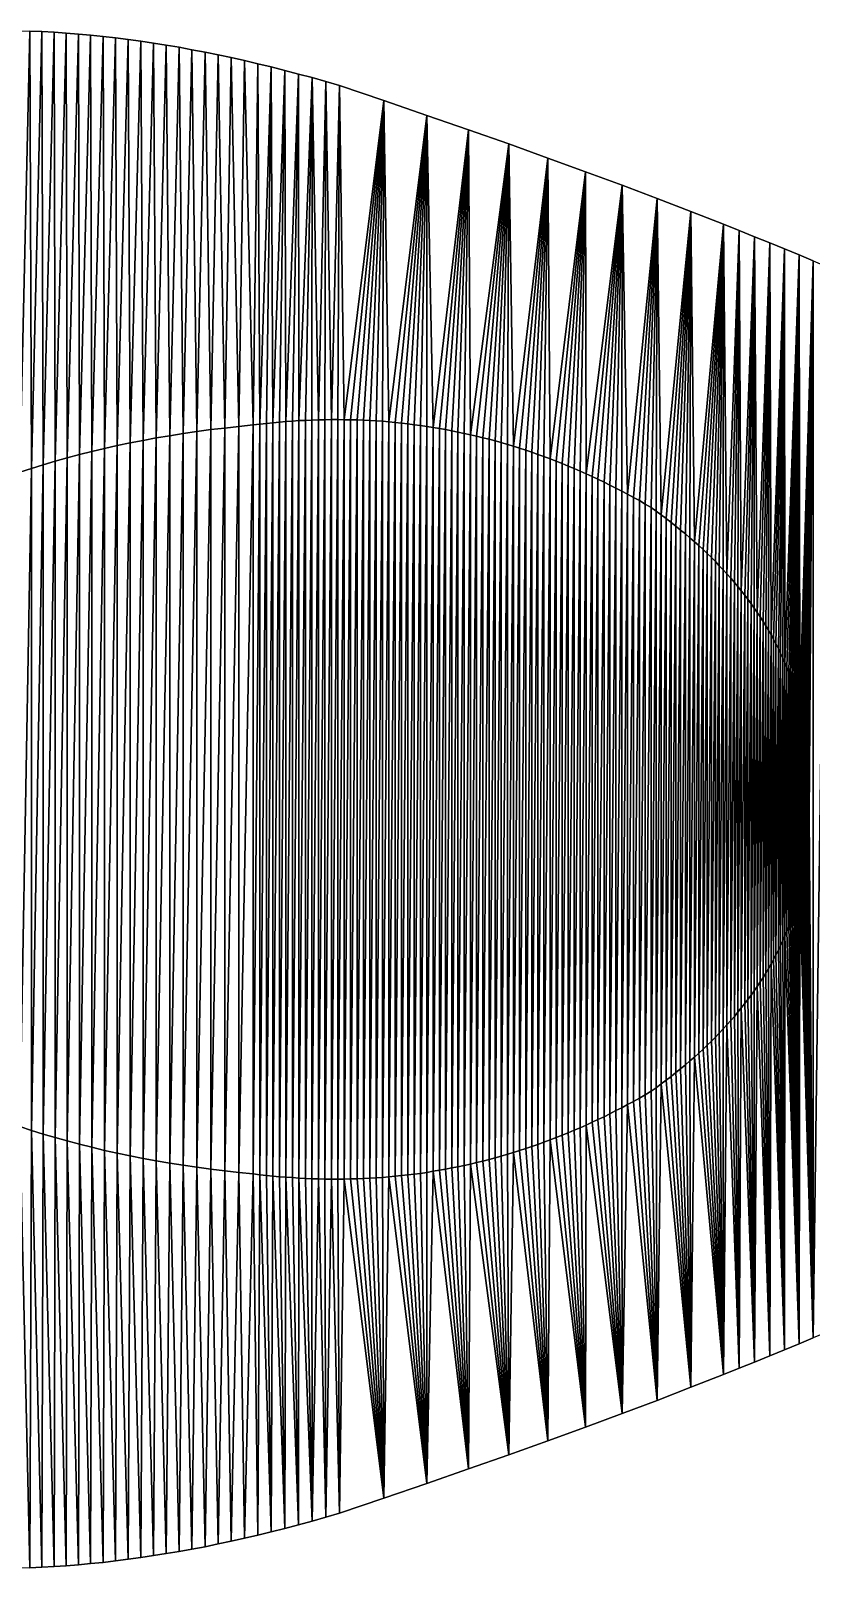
# Model space of a CAD drawing. Extents: x 10 to 917, y 10 to 841.
# Drawn here: x 604.6 to 662.7, y 721.7 to 836.3 of the extents above; entities that cross this region are included whole.
import ezdxf

# ---------------------------------------------------------------- set-up
doc = ezdxf.new("R2010")
doc.units = 0
doc.header["$MEASUREMENT"] = 0
doc.layers.get('0').update_dxf_attribs({"linetype": 'CONTINUOUS'})

msp = doc.modelspace()

# ---------------------------------------------------------------- linework, layer by layer
for p, q in [((605.4, 836.2), (604.51, 836.24)), ((606.3, 836.15), (605.4, 836.2)), ((607.21, 836.09), (606.3, 836.15)), ((608.12, 836.02), (607.21, 836.09)), ((609.03, 835.93), (608.12, 836.02)), ((609.96, 835.84), (609.03, 835.93)), ((610.89, 835.73), (609.96, 835.84)), ((611.82, 835.61), (610.89, 835.73)), ((612.76, 835.49), (611.82, 835.61)), ((613.71, 835.34), (612.76, 835.49)), ((614.66, 835.19), (613.71, 835.34)), ((615.62, 835.03), (614.66, 835.19)), ((616.58, 834.85), (615.62, 835.03)), ((617.55, 834.67), (616.58, 834.85)), ((618.53, 834.47), (617.55, 834.67)), ((619.51, 834.26), (618.53, 834.47)), ((620.5, 834.04), (619.51, 834.26)), ((621.49, 833.81), (620.5, 834.04)), ((622.49, 833.57), (621.49, 833.81)), ((623.5, 833.31), (622.49, 833.57)), ((624.51, 833.04), (623.5, 833.31)), ((625.53, 832.77), (624.51, 833.04)), ((626.55, 832.48), (625.53, 832.77)), ((627.58, 832.18), (626.55, 832.48)), ((630.88, 831.06), (627.58, 832.18)), ((634.08, 829.96), (630.88, 831.06)), ((637.18, 828.89), (634.08, 829.96)), ((640.18, 827.83), (637.18, 828.89)), ((643.09, 826.78), (640.18, 827.83)), ((645.9, 825.76), (643.09, 826.78)), ((648.62, 824.76), (645.9, 825.76)), ((651.23, 823.77), (648.62, 824.76)), ((653.75, 822.8), (651.23, 823.77)), ((656.18, 821.85), (653.75, 822.8)), ((657.35, 821.39), (656.18, 821.85)), ((658.5, 820.92), (657.35, 821.39)), ((659.63, 820.46), (658.5, 820.92)), ((660.73, 820.01), (659.63, 820.46)), ((661.81, 819.56), (660.73, 820.01)), ((662.87, 819.12), (661.81, 819.56)), ((616.95, 806.41), (615.93, 806.26)), ((617.98, 806.55), (616.95, 806.41)), ((619.02, 806.67), (617.98, 806.55)), ((620.07, 806.79), (619.02, 806.67)), ((621.14, 806.9), (620.07, 806.79)), ((621.63, 806.96), (621.14, 806.9)), ((622.12, 807.01), (621.63, 806.96)), ((622.61, 807.06), (622.12, 807.01)), ((623.09, 807.11), (622.61, 807.06)), ((623.58, 807.15), (623.09, 807.11)), ((624.07, 807.19), (623.58, 807.15)), ((624.55, 807.22), (624.07, 807.19)), ((625.04, 807.24), (624.55, 807.22)), ((625.52, 807.26), (625.04, 807.24)), ((626, 807.28), (625.52, 807.26)), ((626.48, 807.29), (626, 807.28)), ((626.97, 807.3), (626.48, 807.29)), ((627.45, 807.3), (626.97, 807.3)), ((627.92, 807.29), (627.45, 807.3)), ((628.4, 807.28), (627.92, 807.29)), ((628.88, 807.27), (628.4, 807.28)), ((629.36, 807.25), (628.88, 807.27)), ((629.83, 807.23), (629.36, 807.25)), ((630.31, 807.2), (629.83, 807.23)), ((630.78, 807.17), (630.31, 807.2)), ((631.25, 807.13), (630.78, 807.17)), ((631.73, 807.08), (631.25, 807.13)), ((632.2, 807.03), (631.73, 807.08)), ((632.67, 806.98), (632.2, 807.03)), ((633.14, 806.92), (632.67, 806.98)), ((633.61, 806.86), (633.14, 806.92)), ((634.08, 806.79), (633.61, 806.86)), ((634.54, 806.72), (634.08, 806.79)), ((635.01, 806.64), (634.54, 806.72)), ((635.47, 806.55), (635.01, 806.64)), ((635.94, 806.46), (635.47, 806.55)), ((636.4, 806.37), (635.94, 806.46)), ((636.87, 806.27), (636.4, 806.37)), ((611.01, 805.36), (610.06, 805.15)), ((611.97, 805.56), (611.01, 805.36)), ((612.94, 805.75), (611.97, 805.56)), ((613.92, 805.93), (612.94, 805.75)), ((614.92, 806.1), (613.92, 805.93)), ((615.93, 806.26), (614.92, 806.1)), ((637.33, 806.17), (636.87, 806.27)), ((637.79, 806.06), (637.33, 806.17)), ((638.25, 805.95), (637.79, 806.06)), ((638.71, 805.83), (638.25, 805.95)), ((639.17, 805.71), (638.71, 805.83)), ((639.62, 805.58), (639.17, 805.71)), ((640.08, 805.44), (639.62, 805.58)), ((640.54, 805.31), (640.08, 805.44)), ((640.99, 805.16), (640.54, 805.31)), ((641.45, 805.02), (640.99, 805.16)), ((606.39, 804.2), (605.5, 803.94)), ((607.29, 804.45), (606.39, 804.2)), ((608.2, 804.69), (607.29, 804.45)), ((609.13, 804.93), (608.2, 804.69)), ((610.06, 805.15), (609.13, 804.93)), ((641.9, 804.86), (641.45, 805.02)), ((642.35, 804.7), (641.9, 804.86)), ((642.8, 804.54), (642.35, 804.7)), ((643.26, 804.37), (642.8, 804.54)), ((643.71, 804.2), (643.26, 804.37)), ((644.15, 804.02), (643.71, 804.2)), ((644.6, 803.84), (644.15, 804.02)), ((604.62, 803.66), (603.76, 803.38)), ((605.5, 803.94), (604.62, 803.66)), ((645.05, 803.65), (644.6, 803.84)), ((645.5, 803.46), (645.05, 803.65)), ((645.94, 803.26), (645.5, 803.46)), ((646.39, 803.06), (645.94, 803.26)), ((646.83, 802.85), (646.39, 803.06)), ((647.28, 802.64), (646.83, 802.85)), ((647.72, 802.42), (647.28, 802.64)), ((648.16, 802.2), (647.72, 802.42)), ((648.6, 801.97), (648.16, 802.2)), ((649.04, 801.74), (648.6, 801.97)), ((649.48, 801.5), (649.04, 801.74)), ((649.92, 801.26), (649.48, 801.5)), ((650.35, 801.01), (649.92, 801.26)), ((650.79, 800.76), (650.35, 801.01)), ((651.17, 800.48), (650.79, 800.76)), ((651.55, 800.2), (651.17, 800.48)), ((651.92, 799.92), (651.55, 800.2)), ((652.29, 799.64), (651.92, 799.92)), ((652.64, 799.36), (652.29, 799.64)), ((652.99, 799.07), (652.64, 799.36)), ((653.34, 798.79), (652.99, 799.07)), ((653.68, 798.5), (653.34, 798.79)), ((654.01, 798.2), (653.68, 798.5)), ((654.34, 797.91), (654.01, 798.2)), ((654.66, 797.61), (654.34, 797.91)), ((654.97, 797.32), (654.66, 797.61)), ((655.28, 797.02), (654.97, 797.32)), ((655.58, 796.72), (655.28, 797.02)), ((655.87, 796.41), (655.58, 796.72)), ((656.16, 796.11), (655.87, 796.41)), ((656.44, 795.8), (656.16, 796.11)), ((656.72, 795.49), (656.44, 795.8)), ((656.99, 795.17), (656.72, 795.49)), ((657.25, 794.86), (656.99, 795.17)), ((657.51, 794.54), (657.25, 794.86)), ((657.76, 794.23), (657.51, 794.54)), ((658, 793.91), (657.76, 794.23)), ((658.24, 793.58), (658, 793.91)), ((658.47, 793.26), (658.24, 793.58)), ((658.7, 792.93), (658.47, 793.26)), ((658.92, 792.6), (658.7, 792.93)), ((659.13, 792.27), (658.92, 792.6)), ((659.33, 791.94), (659.13, 792.27)), ((659.53, 791.61), (659.33, 791.94)), ((659.73, 791.27), (659.53, 791.61)), ((659.91, 790.93), (659.73, 791.27)), ((660.09, 790.59), (659.91, 790.93)), ((660.27, 790.25), (660.09, 790.59)), ((660.44, 789.9), (660.27, 790.25)), ((660.6, 789.55), (660.44, 789.9)), ((660.75, 789.2), (660.6, 789.55)), ((660.9, 788.85), (660.75, 789.2)), ((661.04, 788.5), (660.9, 788.85)), ((661.18, 788.15), (661.04, 788.5)), ((661.31, 787.79), (661.18, 788.15)), ((661.43, 787.43), (661.31, 787.79)), ((661.55, 787.07), (661.43, 787.43)), ((661.66, 786.7), (661.55, 787.07)), ((661.77, 786.34), (661.66, 786.7)), ((661.86, 785.97), (661.77, 786.34)), ((661.96, 785.6), (661.86, 785.97)), ((662.04, 785.23), (661.96, 785.6)), ((662.12, 784.86), (662.04, 785.23)), ((662.19, 784.48), (662.12, 784.86)), ((662.26, 784.1), (662.19, 784.48)), ((662.32, 783.72), (662.26, 784.1)), ((662.37, 783.34), (662.32, 783.72)), ((662.42, 782.96), (662.37, 783.34)), ((662.46, 782.57), (662.42, 782.96)), ((662.5, 782.18), (662.46, 782.57)), ((662.52, 781.79), (662.5, 782.18)), ((662.55, 781.4), (662.52, 781.79)), ((662.56, 781.01), (662.55, 781.4)), ((662.57, 780.61), (662.56, 781.01)), ((662.57, 780.21), (662.57, 780.61)), ((662.57, 779.81), (662.57, 780.21)), ((662.54, 779.01), (662.56, 779.41)), ((662.56, 778.6), (662.54, 779.01)), ((662.56, 779.41), (662.57, 779.81)), ((662.57, 778.2), (662.56, 778.6)), ((662.57, 777.8), (662.57, 778.2)), ((662.57, 777.4), (662.57, 777.8)), ((662.52, 776.22), (662.55, 776.61)), ((662.55, 776.61), (662.56, 777)), ((662.56, 777), (662.57, 777.4)), ((662.42, 775.05), (662.46, 775.44)), ((662.46, 775.44), (662.5, 775.83)), ((662.5, 775.83), (662.52, 776.22)), ((662.26, 773.91), (662.32, 774.29)), ((662.32, 774.29), (662.37, 774.67)), ((662.37, 774.67), (662.42, 775.05)), ((662.04, 772.78), (662.12, 773.16)), ((662.12, 773.16), (662.19, 773.53)), ((662.19, 773.53), (662.26, 773.91)), ((661.77, 771.67), (661.86, 772.04)), ((661.86, 772.04), (661.96, 772.41)), ((661.96, 772.41), (662.04, 772.78)), ((661.43, 770.58), (661.55, 770.94)), ((661.55, 770.94), (661.66, 771.31)), ((661.66, 771.31), (661.77, 771.67)), ((661.04, 769.51), (661.18, 769.87)), ((661.18, 769.87), (661.31, 770.22)), ((661.31, 770.22), (661.43, 770.58)), ((660.6, 768.46), (660.75, 768.81)), ((660.75, 768.81), (660.9, 769.16)), ((660.9, 769.16), (661.04, 769.51)), ((659.91, 767.08), (660.09, 767.42)), ((660.09, 767.42), (660.27, 767.77)), ((660.27, 767.77), (660.44, 768.11)), ((660.44, 768.11), (660.6, 768.46)), ((659.33, 766.07), (659.53, 766.41)), ((659.53, 766.41), (659.73, 766.74)), ((659.73, 766.74), (659.91, 767.08)), ((658.47, 764.75), (658.7, 765.08)), ((658.7, 765.08), (658.92, 765.41)), ((658.92, 765.41), (659.13, 765.74)), ((659.13, 765.74), (659.33, 766.07)), ((657.76, 763.79), (658, 764.11)), ((658, 764.11), (658.24, 764.43)), ((658.24, 764.43), (658.47, 764.75)), ((656.72, 762.53), (656.99, 762.84)), ((656.99, 762.84), (657.25, 763.15)), ((657.25, 763.15), (657.51, 763.47)), ((657.51, 763.47), (657.76, 763.79)), ((655.87, 761.6), (656.16, 761.91)), ((656.16, 761.91), (656.44, 762.22)), ((656.44, 762.22), (656.72, 762.53)), ((654.66, 760.4), (654.97, 760.69)), ((654.97, 760.69), (655.28, 760.99)), ((655.28, 760.99), (655.58, 761.3)), ((655.58, 761.3), (655.87, 761.6)), ((653.34, 759.23), (653.68, 759.52)), ((653.68, 759.52), (654.01, 759.81)), ((654.01, 759.81), (654.34, 760.1)), ((654.34, 760.1), (654.66, 760.4)), ((651.92, 758.09), (652.29, 758.37)), ((652.29, 758.37), (652.64, 758.65)), ((652.64, 758.65), (652.99, 758.94)), ((652.99, 758.94), (653.34, 759.23)), ((650.35, 757), (650.79, 757.26)), ((650.79, 757.26), (651.17, 757.53)), ((651.17, 757.53), (651.55, 757.81)), ((651.55, 757.81), (651.92, 758.09)), ((648.16, 755.82), (648.6, 756.04)), ((648.6, 756.04), (649.04, 756.28)), ((649.04, 756.28), (649.48, 756.51)), ((649.48, 756.51), (649.92, 756.76)), ((649.92, 756.76), (650.35, 757)), ((645.94, 754.75), (646.39, 754.95)), ((646.39, 754.95), (646.83, 755.16)), ((646.83, 755.16), (647.28, 755.37)), ((647.28, 755.37), (647.72, 755.59)), ((647.72, 755.59), (648.16, 755.82)), ((603.76, 754.63), (604.62, 754.35)), ((604.62, 754.35), (605.5, 754.08)), ((605.5, 754.08), (606.39, 753.81)), ((606.39, 753.81), (607.29, 753.56)), ((642.8, 753.47), (643.26, 753.64)), ((643.26, 753.64), (643.71, 753.81)), ((643.71, 753.81), (644.15, 753.99)), ((644.15, 753.99), (644.6, 754.17)), ((644.6, 754.17), (645.05, 754.36)), ((645.05, 754.36), (645.5, 754.55)), ((645.5, 754.55), (645.94, 754.75)), ((607.29, 753.56), (608.2, 753.32)), ((608.2, 753.32), (609.13, 753.09)), ((609.13, 753.09), (610.06, 752.86)), ((610.06, 752.86), (611.01, 752.65)), ((611.01, 752.65), (611.97, 752.45)), ((639.62, 752.43), (640.08, 752.57)), ((640.08, 752.57), (640.54, 752.71)), ((640.54, 752.71), (640.99, 752.85)), ((640.99, 752.85), (641.45, 753)), ((641.45, 753), (641.9, 753.15)), ((641.9, 753.15), (642.35, 753.31)), ((642.35, 753.31), (642.8, 753.47)), ((611.97, 752.45), (612.94, 752.26)), ((612.94, 752.26), (613.92, 752.08)), ((613.92, 752.08), (614.92, 751.91)), ((614.92, 751.91), (615.93, 751.75)), ((615.93, 751.75), (616.95, 751.6)), ((616.95, 751.6), (617.98, 751.47)), ((617.98, 751.47), (619.02, 751.34)), ((619.02, 751.34), (620.07, 751.22)), ((634.54, 751.3), (635.01, 751.38)), ((635.01, 751.38), (635.47, 751.46)), ((635.47, 751.46), (635.94, 751.55)), ((635.94, 751.55), (636.4, 751.64)), ((636.4, 751.64), (636.87, 751.74)), ((636.87, 751.74), (637.33, 751.84)), ((637.33, 751.84), (637.79, 751.95)), ((637.79, 751.95), (638.25, 752.06)), ((638.25, 752.06), (638.71, 752.18)), ((638.71, 752.18), (639.17, 752.31)), ((639.17, 752.31), (639.62, 752.43)), ((620.07, 751.22), (621.14, 751.11)), ((621.14, 751.11), (621.63, 751.05)), ((621.63, 751.05), (622.12, 751)), ((622.12, 751), (622.61, 750.95)), ((622.61, 750.95), (623.09, 750.9)), ((623.09, 750.9), (623.58, 750.86)), ((623.58, 750.86), (624.07, 750.83)), ((624.07, 750.83), (624.55, 750.79)), ((624.55, 750.79), (625.04, 750.77)), ((625.04, 750.77), (625.52, 750.75)), ((625.52, 750.75), (626, 750.73)), ((626, 750.73), (626.48, 750.72)), ((626.48, 750.72), (626.97, 750.72)), ((626.97, 750.72), (627.45, 750.71)), ((627.45, 750.71), (627.92, 750.72)), ((627.92, 750.72), (628.4, 750.73)), ((628.4, 750.73), (628.88, 750.74)), ((628.88, 750.74), (629.36, 750.76)), ((629.36, 750.76), (629.83, 750.78)), ((629.83, 750.78), (630.31, 750.81)), ((630.31, 750.81), (630.78, 750.85)), ((630.78, 750.85), (631.25, 750.89)), ((631.25, 750.89), (631.73, 750.93)), ((631.73, 750.93), (632.2, 750.98)), ((632.2, 750.98), (632.67, 751.03)), ((632.67, 751.03), (633.14, 751.09)), ((633.14, 751.09), (633.61, 751.15)), ((633.61, 751.15), (634.08, 751.22)), ((634.08, 751.22), (634.54, 751.3)), ((661.81, 738.45), (662.87, 738.89)), ((659.63, 737.55), (660.73, 738)), ((660.73, 738), (661.81, 738.45)), ((656.18, 736.16), (657.35, 736.63)), ((657.35, 736.63), (658.5, 737.09)), ((658.5, 737.09), (659.63, 737.55)), ((653.75, 735.21), (656.18, 736.16)), ((648.62, 733.26), (651.23, 734.24)), ((651.23, 734.24), (653.75, 735.21)), ((645.9, 732.25), (648.62, 733.26)), ((643.09, 731.23), (645.9, 732.25)), ((640.18, 730.19), (643.09, 731.23)), ((637.18, 729.13), (640.18, 730.19)), ((634.08, 728.05), (637.18, 729.13)), ((630.88, 726.95), (634.08, 728.05)), ((627.58, 725.83), (630.88, 726.95)), ((624.51, 724.97), (625.53, 725.24)), ((625.53, 725.24), (626.55, 725.53)), ((626.55, 725.53), (627.58, 725.83)), ((619.51, 723.75), (620.5, 723.97)), ((620.5, 723.97), (621.49, 724.2)), ((621.49, 724.2), (622.49, 724.45)), ((622.49, 724.45), (623.5, 724.7)), ((623.5, 724.7), (624.51, 724.97)), ((613.71, 722.67), (614.66, 722.82)), ((614.66, 722.82), (615.62, 722.98)), ((615.62, 722.98), (616.58, 723.16)), ((616.58, 723.16), (617.55, 723.34)), ((617.55, 723.34), (618.53, 723.54)), ((618.53, 723.54), (619.51, 723.75)), ((604.51, 721.77), (605.4, 721.81)), ((605.4, 721.81), (606.3, 721.86)), ((606.3, 721.86), (607.21, 721.92)), ((607.21, 721.92), (608.12, 721.99)), ((608.12, 721.99), (609.03, 722.08)), ((609.03, 722.08), (609.96, 722.17)), ((609.96, 722.17), (610.89, 722.28)), ((610.89, 722.28), (611.82, 722.4)), ((611.82, 722.4), (612.76, 722.53)), ((612.76, 722.53), (613.71, 722.67))]:
    msp.add_line(p, q)

# ---------------------------------------------------------------- meshes
mesh = msp.add_polyface()
corners = [(602.91, 803.08), (603.62, 836.26), (603.76, 803.38), (604.51, 836.24), (604.62, 803.66), (605.4, 836.2), (605.5, 803.94), (606.3, 836.15), (606.39, 804.2), (607.21, 836.09), (607.29, 804.45), (608.12, 836.02), (608.2, 804.69), (609.03, 835.93), (609.13, 804.93), (609.96, 835.84), (610.06, 805.15), (610.89, 835.73), (611.01, 805.36), (611.82, 835.61), (611.97, 805.56), (612.76, 835.49), (612.94, 805.75), (613.71, 835.34), (613.92, 805.93), (614.66, 835.19), (614.92, 806.1), (615.62, 835.03), (615.93, 806.26), (616.58, 834.85), (616.95, 806.41), (617.55, 834.67), (617.98, 806.55), (618.53, 834.47), (619.02, 806.67), (619.51, 834.26), (620.07, 806.79), (620.5, 834.04), (621.14, 806.9), (621.49, 833.81), (621.63, 806.96), (622.49, 833.57), (622.12, 807.01), (622.61, 807.06), (623.5, 833.31), (623.09, 807.11), (623.58, 807.15), (624.51, 833.04), (624.07, 807.19), (624.55, 807.22), (625.53, 832.77), (625.04, 807.24), (625.52, 807.26), (626, 807.28), (626.55, 832.48), (626.48, 807.29), (626.97, 807.3), (627.58, 832.18)]
mesh.append_faces([[corners[k] for k in face] for face in [(0, 1, 2), (2, 3, 4), (4, 5, 6), (6, 7, 8), (8, 9, 10), (10, 11, 12), (12, 13, 14), (14, 15, 16), (16, 17, 18), (18, 19, 20), (20, 21, 22), (22, 23, 24), (24, 25, 26), (26, 27, 28), (28, 29, 30), (30, 31, 32), (32, 33, 34), (34, 35, 36), (36, 37, 38), (38, 39, 40), (40, 41, 42), (42, 41, 43), (43, 44, 45), (45, 44, 46), (46, 47, 48), (48, 47, 49), (49, 50, 51), (51, 50, 52), (52, 50, 53), (53, 54, 55), (55, 54, 56)]], dxfattribs={"vtx0": -1, "vtx1": -1})
mesh.append_faces([[corners[k] for k in face] for face in [(2, 1, 3), (4, 3, 5), (6, 5, 7), (8, 7, 9), (10, 9, 11), (12, 11, 13), (14, 13, 15), (16, 15, 17), (18, 17, 19), (20, 19, 21), (22, 21, 23), (24, 23, 25), (26, 25, 27), (28, 27, 29), (30, 29, 31), (32, 31, 33), (34, 33, 35), (36, 35, 37), (38, 37, 39), (40, 39, 41), (43, 41, 44), (46, 44, 47), (49, 47, 50), (53, 50, 54), (56, 54, 57)]], dxfattribs={"vtx0": -1, "vtx2": -1})
mesh = msp.add_polyface()
corners = [(626.97, 807.3), (627.58, 832.18), (627.45, 807.3), (627.92, 807.29), (630.88, 831.06), (628.4, 807.28), (628.88, 807.27), (629.36, 807.25), (629.83, 807.23), (630.31, 807.2), (630.78, 807.17), (631.25, 807.13), (634.08, 829.96), (631.73, 807.08), (632.2, 807.03), (632.67, 806.98), (633.14, 806.92), (633.61, 806.86), (634.08, 806.79), (634.54, 806.72), (637.18, 828.89), (635.01, 806.64), (635.47, 806.55), (635.94, 806.46), (636.4, 806.37), (636.87, 806.27), (637.33, 806.17), (640.18, 827.83), (637.79, 806.06), (638.25, 805.95), (638.71, 805.83), (639.17, 805.71), (639.62, 805.58), (640.08, 805.44), (640.54, 805.31), (643.09, 826.78), (640.99, 805.16), (641.45, 805.02), (641.9, 804.86), (642.35, 804.7), (642.8, 804.54), (643.26, 804.37), (645.9, 825.76), (643.71, 804.2), (644.15, 804.02), (644.6, 803.84), (645.05, 803.65), (645.5, 803.46), (645.94, 803.26), (648.62, 824.76), (646.39, 803.06), (646.83, 802.85), (647.28, 802.64), (647.72, 802.42), (648.16, 802.2), (648.6, 801.97), (649.04, 801.74)]
mesh.append_faces([[corners[k] for k in face] for face in [(0, 1, 2), (2, 1, 3), (3, 4, 5), (5, 4, 6), (6, 4, 7), (7, 4, 8), (8, 4, 9), (9, 4, 10), (10, 4, 11), (11, 12, 13), (13, 12, 14), (14, 12, 15), (15, 12, 16), (16, 12, 17), (17, 12, 18), (18, 12, 19), (19, 20, 21), (21, 20, 22), (22, 20, 23), (23, 20, 24), (24, 20, 25), (25, 20, 26), (26, 27, 28), (28, 27, 29), (29, 27, 30), (30, 27, 31), (31, 27, 32), (32, 27, 33), (33, 27, 34), (34, 35, 36), (36, 35, 37), (37, 35, 38), (38, 35, 39), (39, 35, 40), (40, 35, 41), (41, 42, 43), (43, 42, 44), (44, 42, 45), (45, 42, 46), (46, 42, 47), (47, 42, 48), (48, 49, 50), (50, 49, 51), (51, 49, 52), (52, 49, 53), (53, 49, 54), (54, 49, 55), (55, 49, 56)]], dxfattribs={"vtx0": -1, "vtx1": -1})
mesh.append_faces([[corners[k] for k in face] for face in [(3, 1, 4), (11, 4, 12), (19, 12, 20), (26, 20, 27), (34, 27, 35), (41, 35, 42), (48, 42, 49)]], dxfattribs={"vtx0": -1, "vtx2": -1})
mesh = msp.add_polyface()
corners = [(649.04, 801.74), (648.62, 824.76), (651.23, 823.77), (649.48, 801.5), (649.92, 801.26), (650.35, 801.01), (650.79, 800.76), (651.17, 800.48), (651.55, 800.2), (653.75, 822.8), (651.92, 799.92), (652.29, 799.64), (652.64, 799.36), (652.99, 799.07), (653.34, 798.79), (653.68, 798.5), (654.01, 798.2), (656.18, 821.85), (654.34, 797.91), (654.66, 797.61), (654.97, 797.32), (655.28, 797.02), (655.58, 796.72), (655.87, 796.41), (656.16, 796.11), (656.44, 795.8), (657.35, 821.39), (656.72, 795.49), (656.99, 795.17), (657.25, 794.86), (657.51, 794.54), (658.5, 820.92), (657.76, 794.23), (658, 793.91), (658.24, 793.58), (658.47, 793.26), (658.7, 792.93), (659.63, 820.46), (658.92, 792.6), (659.13, 792.27), (659.33, 791.94), (659.53, 791.61), (659.73, 791.27), (660.73, 820.01), (659.91, 790.93), (660.09, 790.59), (660.27, 790.25), (660.44, 789.9), (660.6, 789.55), (660.75, 789.2), (661.81, 819.56), (660.9, 788.85), (661.04, 788.5), (661.18, 788.15), (661.31, 787.79), (661.43, 787.43), (661.55, 787.07), (661.66, 786.7)]
mesh.append_faces([[corners[k] for k in face] for face in [(0, 2, 3), (3, 2, 4), (4, 2, 5), (5, 2, 6), (6, 2, 7), (7, 2, 8), (8, 9, 10), (10, 9, 11), (11, 9, 12), (12, 9, 13), (13, 9, 14), (14, 9, 15), (15, 9, 16), (16, 17, 18), (18, 17, 19), (19, 17, 20), (20, 17, 21), (21, 17, 22), (22, 17, 23), (23, 17, 24), (24, 17, 25), (25, 26, 27), (27, 26, 28), (28, 26, 29), (29, 26, 30), (30, 31, 32), (32, 31, 33), (33, 31, 34), (34, 31, 35), (35, 31, 36), (36, 37, 38), (38, 37, 39), (39, 37, 40), (40, 37, 41), (41, 37, 42), (42, 43, 44), (44, 43, 45), (45, 43, 46), (46, 43, 47), (47, 43, 48), (48, 43, 49), (49, 50, 51), (51, 50, 52), (52, 50, 53), (53, 50, 54), (54, 50, 55), (55, 50, 56), (56, 50, 57)]], dxfattribs={"vtx0": -1, "vtx1": -1})
mesh.append_faces([[corners[k] for k in face] for face in [(0, 1, 2), (8, 2, 9), (16, 9, 17), (25, 17, 26), (30, 26, 31), (36, 31, 37), (42, 37, 43), (49, 43, 50)]], dxfattribs={"vtx0": -1, "vtx2": -1})
mesh = msp.add_polyface()
corners = [(662.56, 778.6), (662.57, 779.81), (662.57, 778.2), (662.57, 780.21), (662.57, 777.8), (661.81, 738.45), (661.55, 770.94), (661.66, 771.31), (661.77, 771.67), (661.86, 772.04), (662.87, 738.89), (661.96, 772.41), (662.04, 772.78), (662.12, 773.16), (662.19, 773.53), (662.26, 773.91), (662.32, 774.29), (662.37, 774.67), (662.42, 775.05), (662.46, 775.44), (662.5, 775.83), (662.52, 776.22), (662.55, 776.61), (662.56, 777), (662.57, 777.4), (662.87, 819.12), (663.9, 818.68), (663.9, 739.33), (664.9, 818.24), (664.9, 739.77), (665.89, 817.81), (665.89, 740.2), (666.84, 817.39), (666.84, 740.63), (667.78, 816.97), (667.78, 741.05), (668.69, 816.55), (668.69, 741.46), (669.57, 816.14), (669.57, 741.87), (670.43, 815.73), (670.43, 742.28), (671.27, 815.33), (671.27, 742.68), (672.08, 814.93), (672.08, 743.08), (672.87, 814.54), (672.87, 743.48), (673.63, 814.15), (673.63, 743.86), (674.37, 813.76), (674.37, 744.25), (675.09, 813.38), (675.09, 744.63), (675.78, 813.01), (675.78, 745), (676.45, 812.64), (676.45, 745.37), (677.09, 812.27), (677.09, 745.74), (677.71, 811.91), (677.71, 746.1), (678.3, 811.56), (678.3, 746.46), (678.74, 775.84), (678.87, 746.81), (678.74, 782.18), (693.95, 775.84), (679.42, 747.15), (679.94, 747.5), (680.44, 747.83), (680.91, 748.17), (681.36, 748.5), (681.79, 748.82), (682.19, 749.14), (682.57, 749.45), (682.92, 749.76), (683.25, 750.07), (683.55, 750.37)]
mesh.append_faces([[corners[k] for k in face] for face in [(0, 1, 2), (2, 3, 4), (5, 9, 10), (10, 26, 27), (27, 28, 29), (29, 30, 31), (31, 32, 33), (33, 34, 35), (35, 36, 37), (37, 38, 39), (39, 40, 41), (41, 42, 43), (43, 44, 45), (45, 46, 47), (47, 48, 49), (49, 50, 51), (51, 52, 53), (53, 54, 55), (55, 56, 57), (57, 58, 59), (59, 60, 61), (61, 62, 63), (63, 64, 65), (65, 67, 68), (68, 67, 69), (69, 67, 70), (70, 67, 71), (71, 67, 72), (72, 67, 73), (73, 67, 74), (74, 67, 75), (75, 67, 76), (76, 67, 77), (77, 67, 78)]], dxfattribs={"vtx0": -1, "vtx1": -1})
mesh.append_faces([[corners[k] for k in face] for face in [(10, 4, 25), (64, 63, 66)]], dxfattribs={"vtx0": -1, "vtx1": -1, "vtx2": -1})
mesh.append_faces([[corners[k] for k in face] for face in [(5, 6, 7), (5, 7, 8), (5, 8, 9), (10, 9, 11), (10, 11, 12), (10, 12, 13), (10, 13, 14), (10, 14, 15), (10, 15, 16), (10, 16, 17), (10, 17, 18), (10, 18, 19), (10, 19, 20), (10, 20, 21), (10, 21, 22), (10, 22, 23), (10, 23, 24), (10, 24, 4), (65, 64, 67)]], dxfattribs={"vtx0": -1, "vtx2": -1})
mesh = msp.add_polyface()
corners = [(661.66, 786.7), (661.81, 819.56), (661.77, 786.34), (661.86, 785.97), (662.87, 819.12), (661.96, 785.6), (662.04, 785.23), (662.12, 784.86), (662.19, 784.48), (662.26, 784.1), (662.32, 783.72), (662.37, 783.34), (662.42, 782.96), (662.46, 782.57), (662.5, 782.18), (662.52, 781.79), (662.55, 781.4), (662.56, 781.01), (662.57, 780.61), (662.57, 780.21), (662.57, 777.8), (662.56, 779.41), (662.56, 778.6), (662.54, 779.01), (662.57, 779.81), (662.57, 778.2), (662.87, 738.89), (663.9, 818.68), (663.9, 739.33), (664.9, 818.24), (664.9, 739.77), (665.89, 817.81), (665.89, 740.2), (666.84, 817.39), (666.84, 740.63), (667.78, 816.97), (667.78, 741.05), (668.69, 816.55), (668.69, 741.46), (669.57, 816.14), (669.57, 741.87), (670.43, 815.73), (670.43, 742.28), (671.27, 815.33), (671.27, 742.68), (672.08, 814.93), (672.08, 743.08), (672.87, 814.54), (672.87, 743.48), (673.63, 814.15), (673.63, 743.86), (674.37, 813.76), (674.37, 744.25), (675.09, 813.38), (675.09, 744.63), (675.78, 813.01), (675.78, 745), (676.45, 812.64), (676.45, 745.37), (677.09, 812.27), (677.09, 745.74), (677.71, 811.91), (677.71, 746.1), (678.3, 811.56), (678.3, 746.46), (678.87, 811.2), (678.74, 782.18), (693.95, 782.18), (679.42, 810.86), (679.94, 810.52), (680.44, 810.18), (680.91, 809.84), (681.36, 809.52), (681.79, 809.19), (682.19, 808.87), (682.57, 808.56), (682.92, 808.25), (683.25, 807.94), (683.55, 807.64), (678.74, 775.84), (678.74, 779.01)]
mesh.append_faces([[corners[k] for k in face] for face in [(21, 22, 23), (79, 66, 80)]], dxfattribs={"vtx0": -1})
mesh.append_faces([[corners[k] for k in face] for face in [(0, 1, 2), (2, 1, 3), (3, 4, 5), (5, 4, 6), (6, 4, 7), (7, 4, 8), (8, 4, 9), (9, 4, 10), (10, 4, 11), (11, 4, 12), (12, 4, 13), (13, 4, 14), (14, 4, 15), (15, 4, 16), (16, 4, 17), (17, 4, 18), (18, 4, 19), (66, 65, 67)]], dxfattribs={"vtx0": -1, "vtx1": -1})
mesh.append_faces([[corners[k] for k in face] for face in [(19, 4, 20), (64, 65, 66)]], dxfattribs={"vtx0": -1, "vtx1": -1, "vtx2": -1})
mesh.append_faces([[corners[k] for k in face] for face in [(3, 1, 4), (22, 21, 24), (25, 24, 19), (26, 4, 27), (28, 27, 29), (30, 29, 31), (32, 31, 33), (34, 33, 35), (36, 35, 37), (38, 37, 39), (40, 39, 41), (42, 41, 43), (44, 43, 45), (46, 45, 47), (48, 47, 49), (50, 49, 51), (52, 51, 53), (54, 53, 55), (56, 55, 57), (58, 57, 59), (60, 59, 61), (62, 61, 63), (64, 63, 65), (67, 65, 68), (67, 68, 69), (67, 69, 70), (67, 70, 71), (67, 71, 72), (67, 72, 73), (67, 73, 74), (67, 74, 75), (67, 75, 76), (67, 76, 77), (67, 77, 78)]], dxfattribs={"vtx0": -1, "vtx2": -1})
mesh = msp.add_polyface()
corners = [(605.5, 754.08), (605.5, 803.94), (606.39, 804.2), (606.39, 753.81), (607.29, 804.45), (607.29, 753.56), (608.2, 804.69), (608.2, 753.32), (609.13, 804.93), (609.13, 753.09), (610.06, 805.15), (610.06, 752.86), (611.01, 805.36), (611.01, 752.65), (611.97, 805.56), (611.97, 752.45), (612.94, 805.75), (612.94, 752.26), (613.92, 805.93), (613.92, 752.08), (614.92, 806.1), (614.92, 751.91), (615.93, 806.26), (615.93, 751.75), (616.95, 806.41), (616.95, 751.6), (617.98, 806.55), (617.98, 751.47), (619.02, 806.67), (619.02, 751.34), (620.07, 806.79), (620.07, 751.22), (621.14, 806.9), (621.14, 751.11), (621.63, 806.96), (621.63, 751.05), (622.12, 807.01), (622.12, 751), (622.61, 807.06), (622.61, 750.95), (623.09, 807.11), (623.09, 750.9), (623.58, 807.15), (623.58, 750.86), (624.07, 807.19), (624.07, 750.83), (624.55, 807.22), (624.55, 750.79), (625.04, 807.24), (625.04, 750.77)]
mesh.append_faces([[corners[k] for k in face] for face in [(0, 2, 3), (3, 4, 5), (5, 6, 7), (7, 8, 9), (9, 10, 11), (11, 12, 13), (13, 14, 15), (15, 16, 17), (17, 18, 19), (19, 20, 21), (21, 22, 23), (23, 24, 25), (25, 26, 27), (27, 28, 29), (29, 30, 31), (31, 32, 33), (33, 34, 35), (35, 36, 37), (37, 38, 39), (39, 40, 41), (41, 42, 43), (43, 44, 45), (45, 46, 47), (47, 48, 49)]], dxfattribs={"vtx0": -1, "vtx1": -1})
mesh.append_faces([[corners[k] for k in face] for face in [(0, 1, 2), (3, 2, 4), (5, 4, 6), (7, 6, 8), (9, 8, 10), (11, 10, 12), (13, 12, 14), (15, 14, 16), (17, 16, 18), (19, 18, 20), (21, 20, 22), (23, 22, 24), (25, 24, 26), (27, 26, 28), (29, 28, 30), (31, 30, 32), (33, 32, 34), (35, 34, 36), (37, 36, 38), (39, 38, 40), (41, 40, 42), (43, 42, 44), (45, 44, 46), (47, 46, 48)]], dxfattribs={"vtx0": -1, "vtx2": -1})
mesh = msp.add_polyface()
corners = [(625.04, 750.77), (625.04, 807.24), (625.52, 807.26), (625.52, 750.75), (626, 807.28), (626, 750.73), (626.48, 807.29), (626.48, 750.72), (626.97, 807.3), (626.97, 750.72), (627.45, 807.3), (627.45, 750.71), (627.92, 807.29), (627.92, 750.72), (628.4, 807.28), (628.4, 750.73), (628.88, 807.27), (628.88, 750.74), (629.36, 807.25), (629.36, 750.76), (629.83, 807.23), (629.83, 750.78), (630.31, 807.2), (630.31, 750.81), (630.78, 807.17), (630.78, 750.85), (631.25, 807.13), (631.25, 750.89), (631.73, 807.08), (631.73, 750.93), (632.2, 807.03), (632.2, 750.98), (632.67, 806.98), (632.67, 751.03), (633.14, 806.92), (633.14, 751.09), (633.61, 806.86), (633.61, 751.15), (634.08, 806.79), (634.08, 751.22), (634.54, 806.72), (634.54, 751.3), (635.01, 806.64), (635.01, 751.38), (635.47, 806.55), (635.47, 751.46), (635.94, 806.46), (635.94, 751.55), (636.4, 806.37), (636.4, 751.64)]
mesh.append_faces([[corners[k] for k in face] for face in [(0, 2, 3), (3, 4, 5), (5, 6, 7), (7, 8, 9), (9, 10, 11), (11, 12, 13), (13, 14, 15), (15, 16, 17), (17, 18, 19), (19, 20, 21), (21, 22, 23), (23, 24, 25), (25, 26, 27), (27, 28, 29), (29, 30, 31), (31, 32, 33), (33, 34, 35), (35, 36, 37), (37, 38, 39), (39, 40, 41), (41, 42, 43), (43, 44, 45), (45, 46, 47), (47, 48, 49)]], dxfattribs={"vtx0": -1, "vtx1": -1})
mesh.append_faces([[corners[k] for k in face] for face in [(0, 1, 2), (3, 2, 4), (5, 4, 6), (7, 6, 8), (9, 8, 10), (11, 10, 12), (13, 12, 14), (15, 14, 16), (17, 16, 18), (19, 18, 20), (21, 20, 22), (23, 22, 24), (25, 24, 26), (27, 26, 28), (29, 28, 30), (31, 30, 32), (33, 32, 34), (35, 34, 36), (37, 36, 38), (39, 38, 40), (41, 40, 42), (43, 42, 44), (45, 44, 46), (47, 46, 48)]], dxfattribs={"vtx0": -1, "vtx2": -1})
mesh = msp.add_polyface()
corners = [(636.4, 751.64), (636.4, 806.37), (636.87, 806.27), (636.87, 751.74), (637.33, 806.17), (637.33, 751.84), (637.79, 806.06), (637.79, 751.95), (638.25, 805.95), (638.25, 752.06), (638.71, 805.83), (638.71, 752.18), (639.17, 805.71), (639.17, 752.31), (639.62, 805.58), (639.62, 752.43), (640.08, 805.44), (640.08, 752.57), (640.54, 805.31), (640.54, 752.71), (640.99, 805.16), (640.99, 752.85), (641.45, 805.02), (641.45, 753), (641.9, 804.86), (641.9, 753.15), (642.35, 804.7), (642.35, 753.31), (642.8, 804.54), (642.8, 753.47), (643.26, 804.37), (643.26, 753.64), (643.71, 804.2), (643.71, 753.81), (644.15, 804.02), (644.15, 753.99), (644.6, 803.84), (644.6, 754.17), (645.05, 803.65), (645.05, 754.36), (645.5, 803.46), (645.5, 754.55), (645.94, 803.26), (645.94, 754.75), (646.39, 803.06), (646.39, 754.95), (646.83, 802.85), (646.83, 755.16), (647.28, 802.64)]
mesh.append_faces([[corners[k] for k in face] for face in [(0, 2, 3), (3, 4, 5), (5, 6, 7), (7, 8, 9), (9, 10, 11), (11, 12, 13), (13, 14, 15), (15, 16, 17), (17, 18, 19), (19, 20, 21), (21, 22, 23), (23, 24, 25), (25, 26, 27), (27, 28, 29), (29, 30, 31), (31, 32, 33), (33, 34, 35), (35, 36, 37), (37, 38, 39), (39, 40, 41), (41, 42, 43), (43, 44, 45), (45, 46, 47)]], dxfattribs={"vtx0": -1, "vtx1": -1})
mesh.append_faces([[corners[k] for k in face] for face in [(0, 1, 2), (3, 2, 4), (5, 4, 6), (7, 6, 8), (9, 8, 10), (11, 10, 12), (13, 12, 14), (15, 14, 16), (17, 16, 18), (19, 18, 20), (21, 20, 22), (23, 22, 24), (25, 24, 26), (27, 26, 28), (29, 28, 30), (31, 30, 32), (33, 32, 34), (35, 34, 36), (37, 36, 38), (39, 38, 40), (41, 40, 42), (43, 42, 44), (45, 44, 46), (47, 46, 48)]], dxfattribs={"vtx0": -1, "vtx2": -1})
mesh = msp.add_polyface()
corners = [(587.72, 763.53), (587.72, 794.48), (588.32, 794.99), (588.32, 763.02), (588.94, 795.5), (588.94, 762.52), (589.57, 795.99), (589.57, 762.02), (590.21, 796.47), (590.21, 761.54), (590.86, 796.95), (590.86, 761.07), (591.53, 797.41), (591.53, 760.61), (592.2, 797.86), (592.2, 760.15), (592.89, 798.3), (592.89, 759.71), (593.59, 798.73), (593.59, 759.28), (594.3, 799.15), (594.3, 758.86), (595.02, 799.56), (595.02, 758.45), (595.76, 799.96), (595.76, 758.05), (596.51, 800.35), (596.51, 757.66), (597.26, 800.73), (597.26, 757.29), (598.04, 801.09), (598.04, 756.92), (598.82, 801.45), (598.82, 756.56), (599.61, 801.8), (599.61, 756.21), (600.42, 802.14), (600.42, 755.88), (601.24, 802.46), (601.24, 755.55), (602.06, 802.78), (602.06, 755.23), (602.91, 803.08), (602.91, 754.93), (603.76, 803.38), (603.76, 754.63), (604.62, 803.66), (604.62, 754.35), (605.5, 803.94), (605.5, 754.08)]
mesh.append_faces([[corners[k] for k in face] for face in [(0, 2, 3), (3, 4, 5), (5, 6, 7), (7, 8, 9), (9, 10, 11), (11, 12, 13), (13, 14, 15), (15, 16, 17), (17, 18, 19), (19, 20, 21), (21, 22, 23), (23, 24, 25), (25, 26, 27), (27, 28, 29), (29, 30, 31), (31, 32, 33), (33, 34, 35), (35, 36, 37), (37, 38, 39), (39, 40, 41), (41, 42, 43), (43, 44, 45), (45, 46, 47), (47, 48, 49)]], dxfattribs={"vtx0": -1, "vtx1": -1})
mesh.append_faces([[corners[k] for k in face] for face in [(0, 1, 2), (3, 2, 4), (5, 4, 6), (7, 6, 8), (9, 8, 10), (11, 10, 12), (13, 12, 14), (15, 14, 16), (17, 16, 18), (19, 18, 20), (21, 20, 22), (23, 22, 24), (25, 24, 26), (27, 26, 28), (29, 28, 30), (31, 30, 32), (33, 32, 34), (35, 34, 36), (37, 36, 38), (39, 38, 40), (41, 40, 42), (43, 42, 44), (45, 44, 46), (47, 46, 48)]], dxfattribs={"vtx0": -1, "vtx2": -1})
mesh = msp.add_polyface()
corners = [(646.83, 755.16), (647.28, 802.64), (647.28, 755.37), (647.72, 802.42), (647.72, 755.59), (648.16, 802.2), (648.16, 755.82), (648.6, 801.97), (648.6, 756.04), (649.04, 801.74), (649.04, 756.28), (649.48, 801.5), (649.48, 756.51), (649.92, 801.26), (649.92, 756.76), (650.35, 801.01), (650.35, 757), (650.79, 800.76), (650.79, 757.26), (651.17, 800.48), (651.17, 757.53), (651.55, 800.2), (651.55, 757.81), (651.92, 799.92), (651.92, 758.09), (652.29, 799.64), (652.29, 758.37), (652.64, 799.36), (652.64, 758.65), (652.99, 799.07), (652.99, 758.94), (653.34, 798.79), (653.34, 759.23), (653.68, 798.5), (653.68, 759.52), (654.01, 798.2), (654.01, 759.81), (654.34, 797.91), (654.34, 760.1), (654.66, 797.61), (654.66, 760.4), (654.97, 797.32), (654.97, 760.69), (655.28, 797.02), (655.28, 760.99), (655.58, 796.72), (655.58, 761.3), (655.87, 796.41), (655.87, 761.6), (656.16, 796.11)]
mesh.append_faces([[corners[k] for k in face] for face in [(0, 1, 2), (2, 3, 4), (4, 5, 6), (6, 7, 8), (8, 9, 10), (10, 11, 12), (12, 13, 14), (14, 15, 16), (16, 17, 18), (18, 19, 20), (20, 21, 22), (22, 23, 24), (24, 25, 26), (26, 27, 28), (28, 29, 30), (30, 31, 32), (32, 33, 34), (34, 35, 36), (36, 37, 38), (38, 39, 40), (40, 41, 42), (42, 43, 44), (44, 45, 46), (46, 47, 48)]], dxfattribs={"vtx0": -1, "vtx1": -1})
mesh.append_faces([[corners[k] for k in face] for face in [(2, 1, 3), (4, 3, 5), (6, 5, 7), (8, 7, 9), (10, 9, 11), (12, 11, 13), (14, 13, 15), (16, 15, 17), (18, 17, 19), (20, 19, 21), (22, 21, 23), (24, 23, 25), (26, 25, 27), (28, 27, 29), (30, 29, 31), (32, 31, 33), (34, 33, 35), (36, 35, 37), (38, 37, 39), (40, 39, 41), (42, 41, 43), (44, 43, 45), (46, 45, 47), (48, 47, 49)]], dxfattribs={"vtx0": -1, "vtx2": -1})
mesh = msp.add_polyface()
corners = [(655.87, 761.6), (656.16, 796.11), (656.16, 761.91), (656.44, 795.8), (656.44, 762.22), (656.72, 795.49), (656.72, 762.53), (656.99, 795.17), (656.99, 762.84), (657.25, 794.86), (657.25, 763.15), (657.51, 794.54), (657.51, 763.47), (657.76, 794.23), (657.76, 763.79), (658, 793.91), (658, 764.11), (658.24, 793.58), (658.24, 764.43), (658.47, 793.26), (658.47, 764.75), (658.7, 792.93), (658.7, 765.08), (658.92, 792.6), (658.92, 765.41), (659.13, 792.27), (659.13, 765.74), (659.33, 791.94), (659.33, 766.07), (659.53, 791.61), (659.53, 766.41), (659.73, 791.27), (659.73, 766.74), (659.91, 790.93), (659.91, 767.08), (660.09, 790.59), (660.09, 767.42), (660.27, 790.25), (660.27, 767.77), (660.44, 789.9), (660.44, 768.11), (660.6, 789.55), (660.6, 768.46), (660.75, 789.2), (660.75, 768.81), (660.9, 788.85), (660.9, 769.16), (661.04, 788.5), (661.04, 769.51), (661.18, 788.15), (661.18, 769.87), (661.31, 787.79), (661.31, 770.22), (661.43, 787.43), (661.43, 770.58), (661.55, 787.07), (661.55, 770.94), (661.66, 786.7), (661.66, 771.31), (661.77, 786.34), (661.77, 771.67), (661.86, 785.97), (661.86, 772.04), (661.96, 785.6), (661.96, 772.41), (662.04, 785.23), (662.04, 772.78), (662.12, 784.86), (662.12, 773.16), (662.19, 784.48), (662.19, 773.53), (662.26, 784.1), (662.26, 773.91), (662.32, 783.72), (662.32, 774.29), (662.37, 783.34), (662.37, 774.67), (662.42, 782.96), (662.42, 775.05), (662.46, 782.57), (662.46, 775.44), (662.5, 782.18), (662.5, 775.83), (662.52, 781.79), (662.52, 776.22), (662.54, 779.01), (662.55, 776.61), (662.56, 778.6), (662.56, 777), (662.57, 778.2), (662.57, 777.4), (662.57, 777.8)]
mesh.append_faces([[corners[k] for k in face] for face in [(90, 89, 91)]], dxfattribs={"vtx0": -1})
mesh.append_faces([[corners[k] for k in face] for face in [(0, 1, 2), (2, 3, 4), (4, 5, 6), (6, 7, 8), (8, 9, 10), (10, 11, 12), (12, 13, 14), (14, 15, 16), (16, 17, 18), (18, 19, 20), (20, 21, 22), (22, 23, 24), (24, 25, 26), (26, 27, 28), (28, 29, 30), (30, 31, 32), (32, 33, 34), (34, 35, 36), (36, 37, 38), (38, 39, 40), (40, 41, 42), (42, 43, 44), (44, 45, 46), (46, 47, 48), (48, 49, 50), (50, 51, 52), (52, 53, 54), (54, 55, 56), (56, 57, 58), (58, 59, 60), (60, 61, 62), (62, 63, 64), (64, 65, 66), (66, 67, 68), (68, 69, 70), (70, 71, 72), (72, 73, 74), (74, 75, 76), (76, 77, 78), (78, 79, 80), (80, 81, 82), (82, 83, 84), (86, 87, 88), (88, 89, 90)]], dxfattribs={"vtx0": -1, "vtx1": -1})
mesh.append_faces([[corners[k] for k in face] for face in [(85, 86, 84), (86, 85, 87), (88, 87, 89)]], dxfattribs={"vtx0": -1, "vtx2": -1})
mesh = msp.add_polyface()
corners = [(656.16, 761.91), (656.16, 796.11), (656.44, 795.8), (656.44, 762.22), (656.72, 795.49), (656.72, 762.53), (656.99, 795.17), (656.99, 762.84), (657.25, 794.86), (657.25, 763.15), (657.51, 794.54), (657.51, 763.47), (657.76, 794.23), (657.76, 763.79), (658, 793.91), (658, 764.11), (658.24, 793.58), (658.24, 764.43), (658.47, 793.26), (658.47, 764.75), (658.7, 792.93), (658.7, 765.08), (658.92, 792.6), (658.92, 765.41), (659.13, 792.27), (659.13, 765.74), (659.33, 791.94), (659.33, 766.07), (659.53, 791.61), (659.53, 766.41), (659.73, 791.27), (659.73, 766.74), (659.91, 790.93), (659.91, 767.08), (660.09, 790.59), (660.09, 767.42), (660.27, 790.25), (660.27, 767.77), (660.44, 789.9), (660.44, 768.11), (660.6, 789.55), (660.6, 768.46), (660.75, 789.2), (660.75, 768.81), (660.9, 788.85), (660.9, 769.16), (661.04, 788.5), (661.04, 769.51), (661.18, 788.15), (661.18, 769.87), (661.31, 787.79), (661.31, 770.22), (661.43, 787.43), (661.43, 770.58), (661.55, 787.07), (661.55, 770.94), (661.66, 786.7), (661.66, 771.31), (661.77, 786.34), (661.77, 771.67), (661.86, 785.97), (661.86, 772.04), (661.96, 785.6), (661.96, 772.41), (662.04, 785.23), (662.04, 772.78), (662.12, 784.86), (662.12, 773.16), (662.19, 784.48), (662.19, 773.53), (662.26, 784.1), (662.26, 773.91), (662.32, 783.72), (662.32, 774.29), (662.37, 783.34), (662.37, 774.67), (662.42, 782.96), (662.42, 775.05), (662.46, 782.57), (662.46, 775.44), (662.5, 782.18), (662.5, 775.83), (662.52, 781.79), (662.52, 776.22), (662.55, 781.4), (662.54, 779.01), (662.56, 779.41), (662.56, 781.01), (662.57, 779.81), (662.57, 780.61), (662.57, 780.21)]
mesh.append_faces([[corners[k] for k in face] for face in [(88, 89, 90)]], dxfattribs={"vtx0": -1})
mesh.append_faces([[corners[k] for k in face] for face in [(85, 84, 86), (86, 87, 88)]], dxfattribs={"vtx0": -1, "vtx1": -1})
mesh.append_faces([[corners[k] for k in face] for face in [(83, 84, 85)]], dxfattribs={"vtx0": -1, "vtx1": -1, "vtx2": -1})
mesh.append_faces([[corners[k] for k in face] for face in [(0, 1, 2), (3, 2, 4), (5, 4, 6), (7, 6, 8), (9, 8, 10), (11, 10, 12), (13, 12, 14), (15, 14, 16), (17, 16, 18), (19, 18, 20), (21, 20, 22), (23, 22, 24), (25, 24, 26), (27, 26, 28), (29, 28, 30), (31, 30, 32), (33, 32, 34), (35, 34, 36), (37, 36, 38), (39, 38, 40), (41, 40, 42), (43, 42, 44), (45, 44, 46), (47, 46, 48), (49, 48, 50), (51, 50, 52), (53, 52, 54), (55, 54, 56), (57, 56, 58), (59, 58, 60), (61, 60, 62), (63, 62, 64), (65, 64, 66), (67, 66, 68), (69, 68, 70), (71, 70, 72), (73, 72, 74), (75, 74, 76), (77, 76, 78), (79, 78, 80), (81, 80, 82), (83, 82, 84), (86, 84, 87), (88, 87, 89)]], dxfattribs={"vtx0": -1, "vtx2": -1})
mesh = msp.add_polyface()
corners = [(648.62, 733.26), (648.6, 756.04), (649.04, 756.28), (651.23, 734.24), (649.48, 756.51), (649.92, 756.76), (650.35, 757), (650.79, 757.26), (651.17, 757.53), (651.55, 757.81), (653.75, 735.21), (651.92, 758.09), (652.29, 758.37), (652.64, 758.65), (652.99, 758.94), (653.34, 759.23), (653.68, 759.52), (654.01, 759.81), (656.18, 736.16), (654.34, 760.1), (654.66, 760.4), (654.97, 760.69), (655.28, 760.99), (655.58, 761.3), (655.87, 761.6), (656.16, 761.91), (656.44, 762.22), (657.35, 736.63), (656.72, 762.53), (656.99, 762.84), (657.25, 763.15), (657.51, 763.47), (658.5, 737.09), (657.76, 763.79), (658, 764.11), (658.24, 764.43), (658.47, 764.75), (658.7, 765.08), (659.63, 737.55), (658.92, 765.41), (659.13, 765.74), (659.33, 766.07), (659.53, 766.41), (659.73, 766.74), (660.73, 738), (659.91, 767.08), (660.09, 767.42), (660.27, 767.77), (660.44, 768.11), (660.6, 768.46), (660.75, 768.81), (661.81, 738.45), (660.9, 769.16), (661.04, 769.51), (661.18, 769.87), (661.31, 770.22), (661.43, 770.58), (661.55, 770.94)]
mesh.append_faces([[corners[k] for k in face] for face in [(0, 2, 3), (3, 9, 10), (10, 17, 18), (18, 26, 27), (27, 31, 32), (32, 37, 38), (38, 43, 44), (44, 50, 51)]], dxfattribs={"vtx0": -1, "vtx1": -1})
mesh.append_faces([[corners[k] for k in face] for face in [(0, 1, 2), (3, 2, 4), (3, 4, 5), (3, 5, 6), (3, 6, 7), (3, 7, 8), (3, 8, 9), (10, 9, 11), (10, 11, 12), (10, 12, 13), (10, 13, 14), (10, 14, 15), (10, 15, 16), (10, 16, 17), (18, 17, 19), (18, 19, 20), (18, 20, 21), (18, 21, 22), (18, 22, 23), (18, 23, 24), (18, 24, 25), (18, 25, 26), (27, 26, 28), (27, 28, 29), (27, 29, 30), (27, 30, 31), (32, 31, 33), (32, 33, 34), (32, 34, 35), (32, 35, 36), (32, 36, 37), (38, 37, 39), (38, 39, 40), (38, 40, 41), (38, 41, 42), (38, 42, 43), (44, 43, 45), (44, 45, 46), (44, 46, 47), (44, 47, 48), (44, 48, 49), (44, 49, 50), (51, 50, 52), (51, 52, 53), (51, 53, 54), (51, 54, 55), (51, 55, 56), (51, 56, 57)]], dxfattribs={"vtx0": -1, "vtx2": -1})
mesh = msp.add_polyface()
corners = [(626.55, 725.53), (626.97, 750.72), (627.58, 725.83), (627.45, 750.71), (627.92, 750.72), (630.88, 726.95), (628.4, 750.73), (628.88, 750.74), (629.36, 750.76), (629.83, 750.78), (630.31, 750.81), (630.78, 750.85), (631.25, 750.89), (634.08, 728.05), (631.73, 750.93), (632.2, 750.98), (632.67, 751.03), (633.14, 751.09), (633.61, 751.15), (634.08, 751.22), (634.54, 751.3), (637.18, 729.13), (635.01, 751.38), (635.47, 751.46), (635.94, 751.55), (636.4, 751.64), (636.87, 751.74), (637.33, 751.84), (640.18, 730.19), (637.79, 751.95), (638.25, 752.06), (638.71, 752.18), (639.17, 752.31), (639.62, 752.43), (640.08, 752.57), (640.54, 752.71), (643.09, 731.23), (640.99, 752.85), (641.45, 753), (641.9, 753.15), (642.35, 753.31), (642.8, 753.47), (643.26, 753.64), (645.9, 732.25), (643.71, 753.81), (644.15, 753.99), (644.6, 754.17), (645.05, 754.36), (645.5, 754.55), (645.94, 754.75), (648.62, 733.26), (646.39, 754.95), (646.83, 755.16), (647.28, 755.37), (647.72, 755.59), (648.16, 755.82), (648.6, 756.04)]
mesh.append_faces([[corners[k] for k in face] for face in [(0, 1, 2), (2, 4, 5), (5, 12, 13), (13, 20, 21), (21, 27, 28), (28, 35, 36), (36, 42, 43), (43, 49, 50)]], dxfattribs={"vtx0": -1, "vtx1": -1})
mesh.append_faces([[corners[k] for k in face] for face in [(2, 1, 3), (2, 3, 4), (5, 4, 6), (5, 6, 7), (5, 7, 8), (5, 8, 9), (5, 9, 10), (5, 10, 11), (5, 11, 12), (13, 12, 14), (13, 14, 15), (13, 15, 16), (13, 16, 17), (13, 17, 18), (13, 18, 19), (13, 19, 20), (21, 20, 22), (21, 22, 23), (21, 23, 24), (21, 24, 25), (21, 25, 26), (21, 26, 27), (28, 27, 29), (28, 29, 30), (28, 30, 31), (28, 31, 32), (28, 32, 33), (28, 33, 34), (28, 34, 35), (36, 35, 37), (36, 37, 38), (36, 38, 39), (36, 39, 40), (36, 40, 41), (36, 41, 42), (43, 42, 44), (43, 44, 45), (43, 45, 46), (43, 46, 47), (43, 47, 48), (43, 48, 49), (50, 49, 51), (50, 51, 52), (50, 52, 53), (50, 53, 54), (50, 54, 55), (50, 55, 56)]], dxfattribs={"vtx0": -1, "vtx2": -1})
mesh = msp.add_polyface()
corners = [(602.74, 721.73), (602.91, 754.93), (603.62, 721.75), (603.76, 754.63), (604.51, 721.77), (604.62, 754.35), (605.4, 721.81), (605.5, 754.08), (606.3, 721.86), (606.39, 753.81), (607.21, 721.92), (607.29, 753.56), (608.12, 721.99), (608.2, 753.32), (609.03, 722.08), (609.13, 753.09), (609.96, 722.17), (610.06, 752.86), (610.89, 722.28), (611.01, 752.65), (611.82, 722.4), (611.97, 752.45), (612.76, 722.53), (612.94, 752.26), (613.71, 722.67), (613.92, 752.08), (614.66, 722.82), (614.92, 751.91), (615.62, 722.98), (615.93, 751.75), (616.58, 723.16), (616.95, 751.6), (617.55, 723.34), (617.98, 751.47), (618.53, 723.54), (619.02, 751.34), (619.51, 723.75), (620.07, 751.22), (620.5, 723.97), (621.14, 751.11), (621.49, 724.2), (621.63, 751.05), (622.49, 724.45), (622.12, 751), (622.61, 750.95), (623.5, 724.7), (623.09, 750.9), (623.58, 750.86), (624.51, 724.97), (624.07, 750.83), (624.55, 750.79), (625.53, 725.24), (625.04, 750.77), (625.52, 750.75), (626, 750.73), (626.55, 725.53), (626.48, 750.72), (626.97, 750.72)]
mesh.append_faces([[corners[k] for k in face] for face in [(0, 1, 2), (2, 3, 4), (4, 5, 6), (6, 7, 8), (8, 9, 10), (10, 11, 12), (12, 13, 14), (14, 15, 16), (16, 17, 18), (18, 19, 20), (20, 21, 22), (22, 23, 24), (24, 25, 26), (26, 27, 28), (28, 29, 30), (30, 31, 32), (32, 33, 34), (34, 35, 36), (36, 37, 38), (38, 39, 40), (40, 41, 42), (42, 44, 45), (45, 47, 48), (48, 50, 51), (51, 54, 55)]], dxfattribs={"vtx0": -1, "vtx1": -1})
mesh.append_faces([[corners[k] for k in face] for face in [(2, 1, 3), (4, 3, 5), (6, 5, 7), (8, 7, 9), (10, 9, 11), (12, 11, 13), (14, 13, 15), (16, 15, 17), (18, 17, 19), (20, 19, 21), (22, 21, 23), (24, 23, 25), (26, 25, 27), (28, 27, 29), (30, 29, 31), (32, 31, 33), (34, 33, 35), (36, 35, 37), (38, 37, 39), (40, 39, 41), (42, 41, 43), (42, 43, 44), (45, 44, 46), (45, 46, 47), (48, 47, 49), (48, 49, 50), (51, 50, 52), (51, 52, 53), (51, 53, 54), (55, 54, 56), (55, 56, 57)]], dxfattribs={"vtx0": -1, "vtx2": -1})

doc.saveas('drawing.dxf')
